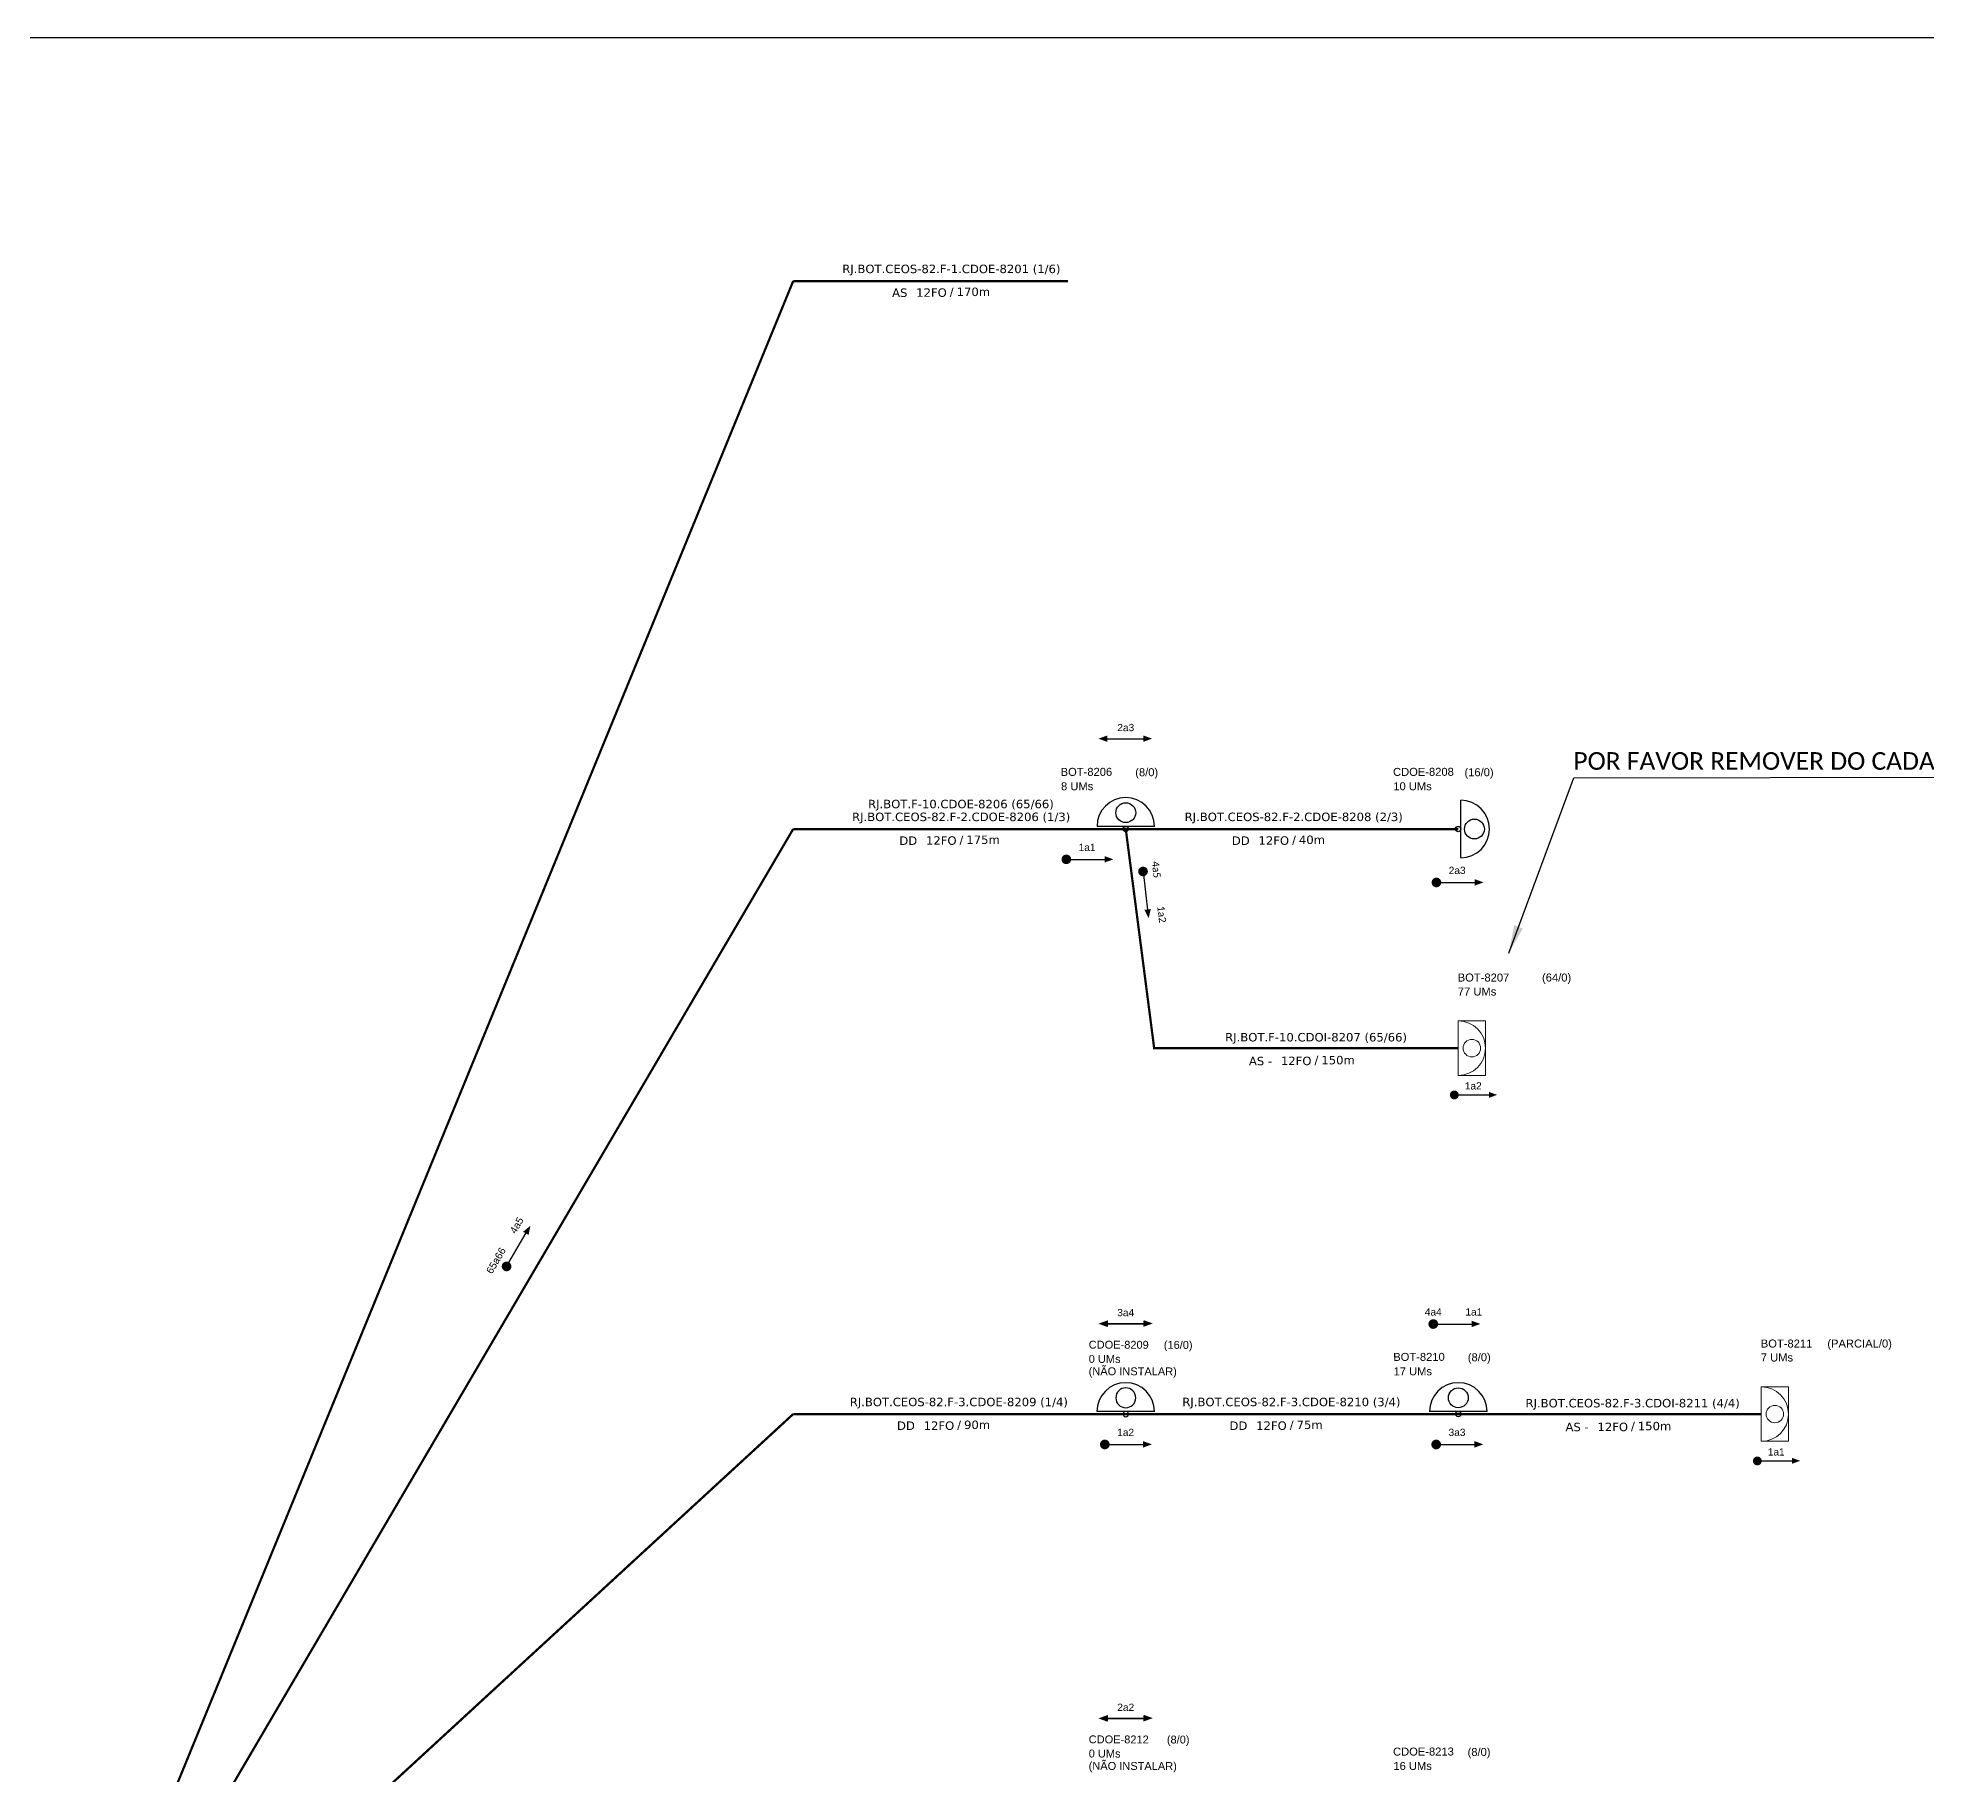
# Model space of a CAD drawing. Header units: metres. Extents: x -1646 to 84, y -452 to 146.
# Drawn here: x -1301.9 to -1033.8, y -100.6 to 145.8 of the extents above; entities that cross this region are included whole.
import ezdxf
from ezdxf.enums import TextEntityAlignment as Align

# ---------------------------------------------------------------- set-up
doc = ezdxf.new("R2010")
doc.units = ezdxf.units.M
for name, color, linetype, lineweight in [("20.0-LEGENDA DOS CDO'S", 1, 'Continuous', 0), ('20.1-CDO_INTERIOR', 1, 'Continuous', 0), ('20.2-CDO_POSTE', 1, 'Continuous', 5), ('40.1-ETIQUETAS', 1, 'Continuous', 20)]:
    doc.layers.add(name, color=color, linetype=linetype, lineweight=lineweight)
for name, color, linetype in [('CAP a instalar', 1, 'Continuous'), ('label_cabos', 7, 'Continuous'), ('SETA', 7, 'Continuous'), ('UNIFILAR', 7, 'Continuous')]:
    doc.layers.add(name, color=color, linetype=linetype)
doc.styles.add('ARIAL', font='arial.ttf')
doc.styles.add('siredit', font='verdana.ttf')
doc.styles.get("Standard").update_dxf_attribs({"font": 'arial.ttf'})
doc.styles.add('WMF-Calibri0', font='calibri.ttf')
doc.linetypes.add('FENCELINE1', pattern='A,0.25,-0.1,[133,ltypeshp.shx,S=0.1,R=0,X=-0.1,Y=0],-0.1,1', length=1.45)
doc.dimstyles.get("Standard").update_dxf_attribs({"dimtxt": 0.18, "dimasz": 0.18, "dimexe": 0.18, "dimexo": 0.0625, "dimgap": 0.09, "dimtad": 0, "dimtih": 1, "dimtoh": 1, "dimdec": 4, "dimzin": 0, "dimdsep": 46, "dimtxsty": 'Standard', "dimcen": 0.09, "dimadec": 0, "dimazin": 0, "dimtfac": 1, "dimtdec": 4, "dimtofl": 0, "dimtmove": 0, "dimatfit": 3, "dimfxl": 0, "dimtolj": 1, "dimtzin": 0, "dimarcsym": 0})

# ---------------------------------------------------------------- blocks, each defined once
blk = doc.blocks.new('ETIQUETA_RS5F')
at = {"layer": '40.1-ETIQUETAS', "color": 0, "style": 'siredit'}
blk.add_text('/', height=1.5, dxfattribs=at).set_placement((1.58, -1.95), align=Align.MIDDLE_RIGHT)
for tag, p in [('ETIQUETA_R_PRIMARIA', (1.21, 4.1)), ('ETIQUETA_R_SECUNDARIA', (1.21, 2.1)), ('F_ATIVAS/F_MORTAS', (1.14, -4.24))]:
    blk.add_attdef(tag, text='', height=1.5, dxfattribs=at).set_placement(p, align=Align.MIDDLE_CENTER)
for tag, p in [('TIPO_CABO', (-6.58, -2.12)), ('CAP_CABO', (0.4, -2.09))]:
    blk.add_attdef(tag, text='', height=1.5, dxfattribs=at).set_placement(p, align=Align.MIDDLE_RIGHT)
blk.add_attdef('METROS', text='', height=1.5, dxfattribs=at).set_placement((2.14, -1.95), align=Align.MIDDLE_LEFT)
for tag, p in [('FUSÃO_1', (0.85, -8.39)), ('FUSÃO_2', (0.85, -10.6)), ('FUSÃO_3', (0.85, -12.93)), ('FUSÃO_4', (0.85, -15.14)), ('FUSÃO_5', (0.85, -17.16))]:
    blk.add_attdef(tag, text='', height=1.5, dxfattribs=at).set_placement(p, align=Align.CENTER)
blk = doc.blocks.new('CDOI_INT')
at = {"layer": '20.1-CDO_INTERIOR', "color": 0, "lineweight": 18}
blk.add_lwpolyline([(4.25, -4.25), (4.25, 4.25), (0, 4.25), (0, -4.25)], close=True, dxfattribs=at)
blk.add_circle((2.12, 0), 1.36, dxfattribs=at)
blk.add_arc((0, 0), 4.25, 270, 90, dxfattribs=at)
at = {"layer": "20.0-LEGENDA DOS CDO'S", "color": 0, "style": 'ARIAL'}
for tag, p in [('CDO_N', (-0.08, 10.38)), ('SURVEY', (-0.08, 8.2)), ('SPLITER_1', (21.18, 10.38)), ('SPLITER_2', (21.19, 8.68)), ('SAP', (-0.08, 6.23)), ('1:XX', (5.94, -2.22)), ('UMS', (5.94, -4.24))]:
    blk.add_attdef(tag, p, '', height=1.36, dxfattribs=at)
blk.add_attdef('FIBRAS_UTILIZADAS', text='', height=1.36, dxfattribs=at).set_placement((15.34, 10.38), align=Align.CENTER)
blk = doc.blocks.new('CDOE-TEXTO PADRÃO')
at = {"layer": "20.0-LEGENDA DOS CDO'S", "color": 0, "style": 'ARIAL'}
for tag, p in [('CDO_N', (0.49, 7.39)), ('CORDOALHA', (0.5, 4.33)), ('SAP', (0.51, 1.67)), ('SPLITER_1', (0.59, -0.91)), ('SPLITER_2', (0.6, -3.55)), ('(XX-XX_F)S', (0.54, -8.29)), ('(XX-XX_L)S', (0.55, -10.83)), ('UMS', (0.55, -13.15))]:
    blk.add_attdef(tag, p, '', height=1.7, rotation=0.118, dxfattribs=at)
blk.add_attdef('FIBRAS_UTILIZADAS', text='', height=1.7, rotation=0.118, dxfattribs=at).set_placement((19.77, 7.43), align=Align.CENTER)
blk = doc.blocks.new('SAN')
at = {"layer": 'SETA'}
blk.add_lwpolyline([(-2.58, 0), (6.02, 0)], dxfattribs=at)
for points in [[(-2.1, -0.66), (-3.93, 0), (-2.1, 0.67)], [(5.33, 0.68), (7.16, 0.01), (5.33, -0.65)]]:
    blk.add_solid(points, dxfattribs=at)
blk = doc.blocks.new('CDOE_CT_POSTE')
at = {"layer": "20.0-LEGENDA DOS CDO'S", "color": 0, "style": 'ARIAL'}
for tag, p, height in [('CDO_N', (0.12, 5.25), 0.8), ('SAP', (0.12, 2.96), 0.8), ('CORDOALHA', (0.12, 4.02), 0.8), ('1:XX', (-0.01, 1.7), 0.8), ('UMS', (0.14, 0.22), 1)]:
    blk.add_attdef(tag, p, '', height=height, rotation=0.118, dxfattribs=at)
blk.add_attdef('FIBRAS_UTILIZADAS', text='', height=0.8, rotation=0.118, dxfattribs=at).set_placement((7.83, 5.26), align=Align.CENTER)
blk = doc.blocks.new('A$C345E3DD5')
at = {"color": 8}
blk.add_line((0.04, 4.18), (-13.05, 4.18), dxfattribs=at)
for centre, major_axis, start_param, end_param in [((-6.51, 4.18), (-4.63, 4.63), 3.926991, 7.068583), ((-6.51, 7.29), (1.6, 1.6), 5.497787, 11.780972), ((-6.5, 3.58), (-0.428, 0.428), 3.926991, 10.210176)]:
    blk.add_ellipse(centre, major_axis=major_axis, ratio=1, start_param=start_param, end_param=end_param, dxfattribs=at)

msp = doc.modelspace()

# ---------------------------------------------------------------- linework, layer by layer
at = {"color": 7}
for p, q in [((-1143.36, 33.93), (-1151.52, 33.93)), ((-1096.15, -49.1), (-1104.32, -49.1))]:
    msp.add_line(p, q, dxfattribs=at)
msp.add_lwpolyline([(-1646.18, -448.16), (-805.18, -448.16), (-805.18, 145.84), (-1646.18, 145.84)], close=True, dxfattribs=at)
for points, const_width in [([(-1156.22, 29.25, 1), (-1155.54, 29.25, 1)], 0.686), ([(-1145.03, 27.87, 1), (-1144.95, 27.19, 1)], 0.686), ([(-1145.03, 27.87, 1), (-1144.95, 27.19, 1)], 0.686), ([(-1103.38, 26.31, 1), (-1103.31, 25.63, 1)], 0.686), ([(-1235.51, -28.81, 1), (-1235.16, -28.22, 1)], 0.686), ([(-1104.13, -36.69, 1), (-1103.44, -36.69, 1)], 0.686), ([(-1150.76, -53.78, 1), (-1150.07, -53.78, 1)], 0.686), ([(-1058.1, -56.12, 1), (-1057.48, -56.12, 1)], 0.624), ([(-1058.1, -56.12, 1), (-1057.48, -56.12, 1)], 0.624)]:
    msp.add_lwpolyline(points, format="xyb", close=True, dxfattribs=dict(const_width=const_width))
at = {"color": 3, "const_width": 0.624}
msp.add_lwpolyline([(-1101.12, -4.18, 1), (-1100.49, -4.18, 1)], format="xyb", close=True, dxfattribs=at)
msp.add_lwpolyline([(-1101.12, -4.18, 1), (-1100.49, -4.18, 1)], format="xyb", close=True, dxfattribs=at)
at = {"color": 7, "const_width": 0.686}
msp.add_lwpolyline([(-1103.72, -53.78, 1), (-1103.03, -53.78, 1)], format="xyb", close=True, dxfattribs=at)
at = {"color": 7}
for centre, radius in [((-1147.44, 35.87), 1.41), ((-1147.44, 33.55), 0.378), ((-1100.24, -47.16), 1.41), ((-1100.23, -49.47), 0.378)]:
    msp.add_circle(centre, radius, dxfattribs=at)
for centre in [(-1147.44, 33.93), (-1100.24, -49.1)]:
    msp.add_arc(centre, 4.08, 0, 180, dxfattribs=at)
at = {"layer": 'CAP a instalar', "color": 7, "linetype": 'FENCELINE1', "ltscale": 7, "const_width": 0.32}
for points in [[(-1194.65, 111.31), (-1300.52, -146.88)], [(-1155.64, 111.31), (-1194.65, 111.31)], [(-1057.23, -49.47), (-1100.23, -49.47)]]:
    msp.add_lwpolyline(points, dxfattribs=at)
at = {"layer": 'CAP a instalar', "color": 7, "ltscale": 7, "const_width": 0.32}
for points in [[(-1194.65, 33.55), (-1300.52, -146.88)], [(-1147.44, 33.55), (-1194.65, 33.55)], [(-1100.23, 33.55), (-1147.44, 33.55)], [(-1194.65, -49.47), (-1300.52, -146.88)], [(-1147.44, -49.47), (-1194.65, -49.47)], [(-1100.23, -49.47), (-1147.44, -49.47)]]:
    msp.add_lwpolyline(points, dxfattribs=at)
at = {"layer": 'CAP a instalar', "color": 3, "linetype": 'FENCELINE1', "ltscale": 7, "const_width": 0.32}
msp.add_lwpolyline([(-1100.24, 2.46), (-1143.41, 2.46), (-1147.44, 33.55)], dxfattribs=at)
at = {"layer": 'label_cabos', "color": 7}
msp.add_line((-1099.89, 29.47), (-1099.89, 37.63), dxfattribs=at)
for centre, radius in [((-1097.95, 33.55), 1.41), ((-1100.27, 33.55), 0.378)]:
    msp.add_circle(centre, radius, dxfattribs=at)
msp.add_arc((-1099.89, 33.55), 4.08, 270, 90, dxfattribs=at)
at = {"layer": 'SETA'}
for points in [[(-1155.88, 29.25), (-1149.98, 29.25)], [(-1144.99, 27.53), (-1144.29, 21.67)], [(-1144.99, 27.53), (-1144.29, 21.67)], [(-1103.35, 25.97), (-1097.45, 25.97)], [(-1235.34, -28.52), (-1232.35, -23.43)], [(-1103.79, -36.69), (-1097.88, -36.69)], [(-1150.41, -53.78), (-1144.51, -53.78)], [(-1057.79, -56.12), (-1052.43, -56.12)], [(-1057.79, -56.12), (-1052.43, -56.12)]]:
    msp.add_lwpolyline(points, dxfattribs=at)
at = {"layer": 'SETA', "color": 3}
msp.add_lwpolyline([(-1100.81, -4.18), (-1095.44, -4.18)], dxfattribs=at)
msp.add_lwpolyline([(-1100.81, -4.18), (-1095.44, -4.18)], dxfattribs=at)
at = {"layer": 'SETA', "color": 7}
msp.add_lwpolyline([(-1103.38, -53.78), (-1097.47, -53.78)], dxfattribs=at)
at = {"layer": 'SETA'}
for points in [[(-1150.45, 29.71), (-1149.2, 29.25), (-1150.45, 28.8)], [(-1097.92, 26.44), (-1096.66, 25.98), (-1097.92, 25.52)], [(-1232.99, -23.6), (-1231.96, -22.75), (-1232.21, -24.06)], [(-1098.36, -36.22), (-1097.1, -36.68), (-1098.36, -37.14)], [(-1144.99, -53.31), (-1143.73, -53.77), (-1144.99, -54.23)], [(-1052.86, -55.69), (-1051.71, -56.11), (-1052.86, -56.52)], [(-1052.86, -55.69), (-1051.71, -56.11), (-1052.86, -56.52)]]:
    msp.add_solid(points, dxfattribs=at)
at = {"layer": 'SETA', "color": 7}
for points in [[(-1143.89, 22.2), (-1144.19, 20.9), (-1144.8, 22.09)], [(-1143.89, 22.2), (-1144.19, 20.9), (-1144.8, 22.09)], [(-1097.95, -53.31), (-1096.69, -53.77), (-1097.95, -54.23)]]:
    msp.add_solid(points, dxfattribs=at)
at = {"layer": 'SETA', "color": 3}
msp.add_solid([(-1095.87, -3.76), (-1094.73, -4.17), (-1095.87, -4.59)], dxfattribs=at)
msp.add_solid([(-1095.87, -3.76), (-1094.73, -4.17), (-1095.87, -4.59)], dxfattribs=at)

# ---------------------------------------------------------------- block references
at = {"xscale": 0.6240000000000001, "yscale": 0.6240000000000001, "zscale": 0.6240000000000001}
msp.add_blockref('A$C345E3DD5', (-1143.38, -51.71), dxfattribs=at)
at = {"layer": '20.1-CDO_INTERIOR', "color": 3, "ltscale": 11}
ref = msp.add_blockref('CDOI_INT', (-1100.24, 2.46), dxfattribs=dict(at, xscale=0.9101036917327896, yscale=0.9101036917327896, zscale=0.9101036917327896))
ref.add_attrib('CDO_N', 'BOT-8207', (-1100.32, 11.91), dxfattribs={"layer": "20.0-LEGENDA DOS CDO'S", "color": 0, "height": 1.136, "style": 'ARIAL'})
ref.add_attrib('FIBRAS_UTILIZADAS', '(64/0)', dxfattribs={"layer": "20.0-LEGENDA DOS CDO'S", "color": 0, "height": 1.136, "style": 'ARIAL'}).set_placement((-1086.28, 11.91), align=Align.CENTER)
ref.add_attrib('SURVEY', '77 UMs', (-1100.31, 9.92), dxfattribs={"layer": "20.0-LEGENDA DOS CDO'S", "color": 0, "height": 1.136, "style": 'ARIAL'})
at = {"layer": '20.1-CDO_INTERIOR', "color": 8, "ltscale": 11}
ref = msp.add_blockref('CDOI_INT', (-1057.23, -49.47), dxfattribs=dict(at, xscale=0.9101036917327896, yscale=0.9101036917327896, zscale=0.9101036917327896))
ref.add_attrib('CDO_N', 'BOT-8211', (-1057.3, -40.03), dxfattribs={"layer": "20.0-LEGENDA DOS CDO'S", "color": 0, "height": 1.136, "style": 'ARIAL'})
ref.add_attrib('FIBRAS_UTILIZADAS', '(PARCIAL/0)', dxfattribs={"layer": "20.0-LEGENDA DOS CDO'S", "color": 0, "height": 1.1357, "style": 'ARIAL'}).set_placement((-1043.27, -40.03), align=Align.CENTER)
ref.add_attrib('SURVEY', '7 UMs', (-1057.3, -42.01), dxfattribs={"layer": "20.0-LEGENDA DOS CDO'S", "color": 0, "height": 1.136, "style": 'ARIAL'})
at = {"layer": '20.2-CDO_POSTE', "color": 7}
ref = msp.add_blockref('CDOE-TEXTO PADRÃO', (-1151.81, 33.5), dxfattribs=dict(at, xscale=0.6671808019638061, yscale=0.6671808019638061, zscale=0.6671808019638061))
ref.add_attrib('CDO_N', 'BOT-8206', (-1156.68, 41.09), dxfattribs={"layer": "20.0-LEGENDA DOS CDO'S", "color": 0, "height": 1.134, "rotation": 0.118, "style": 'ARIAL'})
ref.add_attrib('CORDOALHA', '8 UMs', (-1156.63, 39.05), dxfattribs={"layer": "20.0-LEGENDA DOS CDO'S", "color": 0, "height": 1.134, "rotation": 0.118, "style": 'ARIAL'})
ref.add_attrib('FIBRAS_UTILIZADAS', '       (8/0)', dxfattribs={"layer": "20.0-LEGENDA DOS CDO'S", "color": 0, "height": 1.1341, "rotation": 0.118, "style": 'ARIAL'}).set_placement((-1146.01, 41.04), align=Align.CENTER)
ref = msp.add_blockref('CDOE-TEXTO PADRÃO', (-1104.63, 33.5), dxfattribs=dict(at, xscale=0.667180801963806, yscale=0.667180801963806, zscale=0.667180801963806))
ref.add_attrib('CDO_N', 'CDOE-8208', (-1109.5, 41.09), dxfattribs={"layer": "20.0-LEGENDA DOS CDO'S", "color": 0, "height": 1.134, "rotation": 0.118, "style": 'ARIAL'})
ref.add_attrib('CORDOALHA', '10 UMs', (-1109.46, 39.05), dxfattribs={"layer": "20.0-LEGENDA DOS CDO'S", "color": 0, "height": 1.134, "rotation": 0.118, "style": 'ARIAL'})
ref.add_attrib('FIBRAS_UTILIZADAS', '       (16/0)', dxfattribs={"layer": "20.0-LEGENDA DOS CDO'S", "color": 0, "height": 1.1341, "rotation": 0.118, "style": 'ARIAL'}).set_placement((-1098.83, 41.04), align=Align.CENTER)
at = {"layer": '20.2-CDO_POSTE', "color": 8}
ref = msp.add_blockref('CDOE_CT_POSTE', (-1152.93, -48.82), dxfattribs=dict(at, xscale=1.647360011866259, yscale=1.64736, zscale=1.64736, rotation=359.7381893931093))
ref.add_attrib('CDO_N', 'CDOE-8209', (-1152.7, -40.18), dxfattribs={"layer": "20.0-LEGENDA DOS CDO'S", "color": 0, "height": 1.12, "rotation": 359.8562, "style": 'ARIAL', "width": 1})
ref.add_attrib('CORDOALHA', '0 UMs', (-1152.7, -42.2), dxfattribs={"layer": "20.0-LEGENDA DOS CDO'S", "color": 0, "height": 1.12, "rotation": 359.8562, "style": 'ARIAL', "width": 1})
ref.add_attrib('SAP', '(NÃO INSTALAR)', (-1152.71, -43.95), dxfattribs={"layer": "20.0-LEGENDA DOS CDO'S", "color": 0, "height": 1.1201, "rotation": 359.8562, "style": 'ARIAL', "width": 1})
ref.add_attrib('FIBRAS_UTILIZADAS', '(16/0)', dxfattribs={"layer": "20.0-LEGENDA DOS CDO'S", "color": 0, "height": 1.12, "rotation": 359.8562, "style": 'ARIAL', "width": 1}).set_placement((-1140, -40.21), align=Align.CENTER)
at = {"layer": '20.2-CDO_POSTE', "color": 7}
ref = msp.add_blockref('CDOE-TEXTO PADRÃO', (-1104.6, -49.53), dxfattribs=dict(at, xscale=0.6671808019638061, yscale=0.6671808019638061, zscale=0.6671808019638061))
ref.add_attrib('CDO_N', 'BOT-8210', (-1109.47, -41.93), dxfattribs={"layer": "20.0-LEGENDA DOS CDO'S", "color": 0, "height": 1.134, "rotation": 0.118, "style": 'ARIAL'})
ref.add_attrib('CORDOALHA', '17 UMs', (-1109.43, -43.98), dxfattribs={"layer": "20.0-LEGENDA DOS CDO'S", "color": 0, "height": 1.134, "rotation": 0.118, "style": 'ARIAL'})
ref.add_attrib('FIBRAS_UTILIZADAS', '       (8/0)', dxfattribs={"layer": "20.0-LEGENDA DOS CDO'S", "color": 0, "height": 1.1341, "rotation": 0.118, "style": 'ARIAL'}).set_placement((-1098.8, -41.98), align=Align.CENTER)
at = {"layer": '20.2-CDO_POSTE', "color": 8}
ref = msp.add_blockref('CDOE_CT_POSTE', (-1152.93, -104.83), dxfattribs=dict(at, xscale=1.647360011866259, yscale=1.64736, zscale=1.64736, rotation=359.7381893931093))
ref.add_attrib('CDO_N', 'CDOE-8212', (-1152.7, -96.19), dxfattribs={"layer": "20.0-LEGENDA DOS CDO'S", "color": 0, "height": 1.12, "rotation": 359.8562, "style": 'ARIAL', "width": 1})
ref.add_attrib('CORDOALHA', '0 UMs', (-1152.7, -98.2), dxfattribs={"layer": "20.0-LEGENDA DOS CDO'S", "color": 0, "height": 1.12, "rotation": 359.8562, "style": 'ARIAL', "width": 1})
ref.add_attrib('SAP', '(NÃO INSTALAR)', (-1152.71, -99.95), dxfattribs={"layer": "20.0-LEGENDA DOS CDO'S", "color": 0, "height": 1.1201, "rotation": 359.8562, "style": 'ARIAL', "width": 1})
ref.add_attrib('FIBRAS_UTILIZADAS', '(8/0)', dxfattribs={"layer": "20.0-LEGENDA DOS CDO'S", "color": 0, "height": 1.12, "rotation": 359.8562, "style": 'ARIAL', "width": 1}).set_placement((-1140, -96.22), align=Align.CENTER)
at = {"layer": '20.2-CDO_POSTE', "color": 7}
ref = msp.add_blockref('CDOE-TEXTO PADRÃO', (-1104.63, -105.53), dxfattribs=dict(at, xscale=0.667180801963806, yscale=0.667180801963806, zscale=0.667180801963806))
ref.add_attrib('CDO_N', 'CDOE-8213', (-1109.5, -97.94), dxfattribs={"layer": "20.0-LEGENDA DOS CDO'S", "color": 0, "height": 1.134, "rotation": 0.118, "style": 'ARIAL'})
ref.add_attrib('CORDOALHA', '16 UMs', (-1109.45, -99.98), dxfattribs={"layer": "20.0-LEGENDA DOS CDO'S", "color": 0, "height": 1.134, "rotation": 0.118, "style": 'ARIAL'})
ref.add_attrib('FIBRAS_UTILIZADAS', '       (8/0)', dxfattribs={"layer": "20.0-LEGENDA DOS CDO'S", "color": 0, "height": 1.1341, "rotation": 0.118, "style": 'ARIAL'}).set_placement((-1098.83, -97.99), align=Align.CENTER)
at = {"layer": '40.1-ETIQUETAS', "color": 7}
ref = msp.add_blockref('ETIQUETA_RS5F', (-1173.14, 111.35), dxfattribs=dict(at, xscale=0.8006169497032183, yscale=0.8006169497032183, zscale=0.8006169497032183))
ref.add_attrib('ETIQUETA_R_SECUNDARIA', 'RJ.BOT.CEOS-82.F-1.CDOE-8201 (1/6)', dxfattribs={"color": 0, "height": 1.2009, "style": 'siredit'}).set_placement((-1172.2, 113.04), align=Align.MIDDLE_CENTER)
ref.add_attrib('TIPO_CABO', 'AS', dxfattribs={"color": 0, "height": 1.201, "style": 'siredit'}).set_placement((-1178.44, 109.66), align=Align.MIDDLE_RIGHT)
ref.add_attrib('CAP_CABO', '12FO', dxfattribs={"color": 0, "height": 1.201, "style": 'siredit'}).set_placement((-1172.85, 109.68), align=Align.MIDDLE_RIGHT)
ref.add_attrib('METROS', '170m', dxfattribs={"color": 0, "height": 1.201, "style": 'siredit'}).set_placement((-1171.45, 109.79), align=Align.MIDDLE_LEFT)
ref = msp.add_blockref('ETIQUETA_RS5F', (-1171.76, 33.59), dxfattribs=dict(at, xscale=0.8006169497032183, yscale=0.8006169497032183, zscale=0.8006169497032183))
ref.add_attrib('ETIQUETA_R_PRIMARIA', 'RJ.BOT.F-10.CDOE-8206 (65/66)', dxfattribs={"color": 3, "height": 1.2009, "style": 'siredit'}).set_placement((-1170.84, 37.1), align=Align.MIDDLE_CENTER)
ref.add_attrib('ETIQUETA_R_SECUNDARIA', 'RJ.BOT.CEOS-82.F-2.CDOE-8206 (1/3)', dxfattribs={"color": 0, "height": 1.2009, "style": 'siredit'}).set_placement((-1170.81, 35.28), align=Align.MIDDLE_CENTER)
ref.add_attrib('TIPO_CABO', 'DD', dxfattribs={"color": 0, "height": 1.201, "style": 'siredit'}).set_placement((-1177.05, 31.9), align=Align.MIDDLE_RIGHT)
ref.add_attrib('CAP_CABO', '12FO', dxfattribs={"color": 0, "height": 1.201, "style": 'siredit'}).set_placement((-1171.46, 31.92), align=Align.MIDDLE_RIGHT)
ref.add_attrib('METROS', '175m', dxfattribs={"color": 0, "height": 1.201, "style": 'siredit'}).set_placement((-1170.07, 32.03), align=Align.MIDDLE_LEFT)
ref = msp.add_blockref('ETIQUETA_RS5F', (-1124.55, 33.59), dxfattribs=dict(at, xscale=0.8006169497032183, yscale=0.8006169497032183, zscale=0.8006169497032183))
ref.add_attrib('ETIQUETA_R_SECUNDARIA', 'RJ.BOT.CEOS-82.F-2.CDOE-8208 (2/3)', dxfattribs={"color": 0, "height": 1.2009, "style": 'siredit'}).set_placement((-1123.6, 35.28), align=Align.MIDDLE_CENTER)
ref.add_attrib('TIPO_CABO', 'DD', dxfattribs={"color": 0, "height": 1.201, "style": 'siredit'}).set_placement((-1129.85, 31.9), align=Align.MIDDLE_RIGHT)
ref.add_attrib('CAP_CABO', '12FO', dxfattribs={"color": 0, "height": 1.201, "style": 'siredit'}).set_placement((-1124.26, 31.92), align=Align.MIDDLE_RIGHT)
ref.add_attrib('METROS', '40m', dxfattribs={"color": 0, "height": 1.201, "style": 'siredit'}).set_placement((-1122.86, 32.03), align=Align.MIDDLE_LEFT)
at = {"layer": '40.1-ETIQUETAS', "color": 3}
ref = msp.add_blockref('ETIQUETA_RS5F', (-1121.37, 2.33), dxfattribs=dict(at, xscale=0.8006169497032183, yscale=0.8006169497032183, zscale=0.8006169497032183))
ref.add_attrib('ETIQUETA_R_SECUNDARIA', 'RJ.BOT.F-10.CDOI-8207 (65/66)', dxfattribs={"color": 0, "height": 1.2009, "style": 'siredit'}).set_placement((-1120.43, 4.01), align=Align.MIDDLE_CENTER)
ref.add_attrib('TIPO_CABO', 'AS -', dxfattribs={"color": 0, "height": 1.201, "style": 'siredit'}).set_placement((-1126.67, 0.63), align=Align.MIDDLE_RIGHT)
ref.add_attrib('CAP_CABO', '12FO', dxfattribs={"color": 0, "height": 1.201, "style": 'siredit'}).set_placement((-1121.08, 0.65), align=Align.MIDDLE_RIGHT)
ref.add_attrib('METROS', '150m', dxfattribs={"color": 0, "height": 1.201, "style": 'siredit'}).set_placement((-1119.68, 0.76), align=Align.MIDDLE_LEFT)
at = {"layer": '40.1-ETIQUETAS', "color": 7}
ref = msp.add_blockref('ETIQUETA_RS5F', (-1172.09, -49.43), dxfattribs=dict(at, xscale=0.8006169497032183, yscale=0.8006169497032183, zscale=0.8006169497032183))
ref.add_attrib('ETIQUETA_R_SECUNDARIA', 'RJ.BOT.CEOS-82.F-3.CDOE-8209 (1/4)', dxfattribs={"color": 0, "height": 1.2009, "style": 'siredit'}).set_placement((-1171.14, -47.75), align=Align.MIDDLE_CENTER)
ref.add_attrib('TIPO_CABO', 'DD', dxfattribs={"color": 0, "height": 1.201, "style": 'siredit'}).set_placement((-1177.38, -51.12), align=Align.MIDDLE_RIGHT)
ref.add_attrib('CAP_CABO', '12FO', dxfattribs={"color": 0, "height": 1.201, "style": 'siredit'}).set_placement((-1171.79, -51.11), align=Align.MIDDLE_RIGHT)
ref.add_attrib('METROS', '90m', dxfattribs={"color": 0, "height": 1.201, "style": 'siredit'}).set_placement((-1170.4, -50.99), align=Align.MIDDLE_LEFT)
ref = msp.add_blockref('ETIQUETA_RS5F', (-1124.88, -49.43), dxfattribs=dict(at, xscale=0.8006169497032183, yscale=0.8006169497032183, zscale=0.8006169497032183))
ref.add_attrib('ETIQUETA_R_SECUNDARIA', 'RJ.BOT.CEOS-82.F-3.CDOE-8210 (3/4)', dxfattribs={"color": 0, "height": 1.2009, "style": 'siredit'}).set_placement((-1123.93, -47.75), align=Align.MIDDLE_CENTER)
ref.add_attrib('TIPO_CABO', 'DD', dxfattribs={"color": 0, "height": 1.201, "style": 'siredit'}).set_placement((-1130.18, -51.12), align=Align.MIDDLE_RIGHT)
ref.add_attrib('CAP_CABO', '12FO', dxfattribs={"color": 0, "height": 1.201, "style": 'siredit'}).set_placement((-1124.59, -51.11), align=Align.MIDDLE_RIGHT)
ref.add_attrib('METROS', '75m', dxfattribs={"color": 0, "height": 1.201, "style": 'siredit'}).set_placement((-1123.19, -50.99), align=Align.MIDDLE_LEFT)
at = {"layer": '40.1-ETIQUETAS', "color": 8}
ref = msp.add_blockref('ETIQUETA_RS5F', (-1076.44, -49.61), dxfattribs=dict(at, xscale=0.8006169497032183, yscale=0.8006169497032183, zscale=0.8006169497032183))
ref.add_attrib('ETIQUETA_R_SECUNDARIA', 'RJ.BOT.CEOS-82.F-3.CDOI-8211 (4/4)', dxfattribs={"color": 0, "height": 1.2009, "style": 'siredit'}).set_placement((-1075.49, -47.92), align=Align.MIDDLE_CENTER)
ref.add_attrib('TIPO_CABO', 'AS -', dxfattribs={"color": 0, "height": 1.201, "style": 'siredit'}).set_placement((-1081.73, -51.3), align=Align.MIDDLE_RIGHT)
ref.add_attrib('CAP_CABO', '12FO', dxfattribs={"color": 0, "height": 1.201, "style": 'siredit'}).set_placement((-1076.14, -51.29), align=Align.MIDDLE_RIGHT)
ref.add_attrib('METROS', '150m', dxfattribs={"color": 0, "height": 1.201, "style": 'siredit'}).set_placement((-1074.75, -51.17), align=Align.MIDDLE_LEFT)
at = {"layer": 'UNIFILAR', "color": 5, "lineweight": -3, "xscale": 0.6864000000000002, "yscale": 0.6864000000000002, "zscale": 0.6864000000000002}
for p in [(-1148.62, 46.37), (-1148.62, -36.65), (-1148.52, -36.62), (-1148.62, -92.66), (-1148.52, -92.63)]:
    msp.add_blockref('SAN', p, dxfattribs=at)

# ---------------------------------------------------------------- texts
at = {"style": 'ARIAL'}
for s, p in [('2a3', (-1147.44, 47.44)), ('1a1', (-1152.93, 30.44)), ('3a4', (-1147.44, -35.58)), ('4a4', (-1103.79, -35.49)), ('1a1', (-1098.03, -35.49)), ('1a2', (-1147.46, -52.58)), ('1a1', (-1055.11, -55.35)), ('2a2', (-1147.44, -91.59))]:
    msp.add_text(s, height=1.03, dxfattribs=at).set_placement(p, align=Align.CENTER)
at = {"color": 3, "style": 'WMF-Calibri0'}
msp.add_text('POR FAVOR REMOVER DO CADASTRO LANCE DE CABO QUE DERIVA DA CDOE-8206,POIS HOUVE ALTERAÇÃO DE ROTA', height=2.5, dxfattribs=at).set_placement((-1083.9, 41.96))
at = {"color": 7, "style": 'ARIAL'}
for s, p in [('2a3', (-1100.4, 27.17)), ('3a3', (-1100.42, -52.58))]:
    msp.add_text(s, height=1.03, dxfattribs=at).set_placement(p, align=Align.CENTER)
at = {"color": 3, "style": 'ARIAL'}
msp.add_text('1a2', height=1.03, dxfattribs=at).set_placement((-1098.12, -3.41), align=Align.CENTER)
for s, p in [('4a5', (-1233.46, -22.94)), ('65a66', (-1236.4, -27.95))]:
    msp.add_text(s, height=1.03, rotation=59.5967, dxfattribs=at).set_placement(p, align=Align.CENTER)
at = {"color": 3, "char_height": 1.0296, "width": 17.4063, "attachment_point": 5, "rotation": 276.7812}
for s, insert in [('\\fCalibri|b0|i0|c0|p34;4a5', (-1143.11, 27.8)), ('\\fCalibri|b0|i0|c0|p34;1a2', (-1142.33, 21.45))]:
    msp.add_mtext(s, dxfattribs=dict(at, insert=insert))

# ---------------------------------------------------------------- leaders
at = {"color": 3}
msp.add_leader([(-1093.08, 15.92), (-1083.86, 40.83), (-894.57, 41.09)], dimstyle='Standard', override={"dimasz": 4}, dxfattribs=at)

doc.saveas('drawing.dxf')
